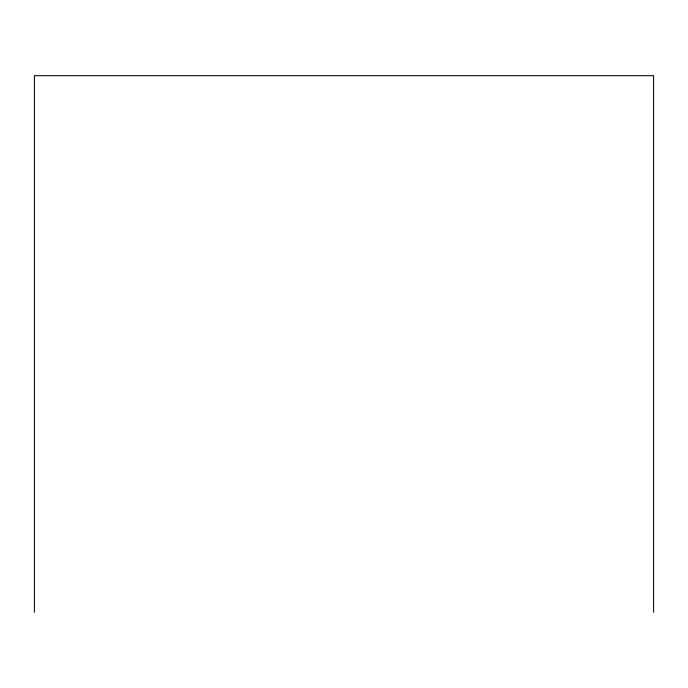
<?xml version="1.0" encoding="UTF-8"?>
<svg xmlns="http://www.w3.org/2000/svg" width="688" height="688" viewBox="0 0 688 688"><rect width="100%" height="100%" fill="white"/><g stroke="black" fill="none" stroke-linecap="round" stroke-linejoin="round"><path stroke-width="1.03" d="M653.6 612.303L653.6 75.697L34.4 75.697L34.4 612.303"/></g></svg>
